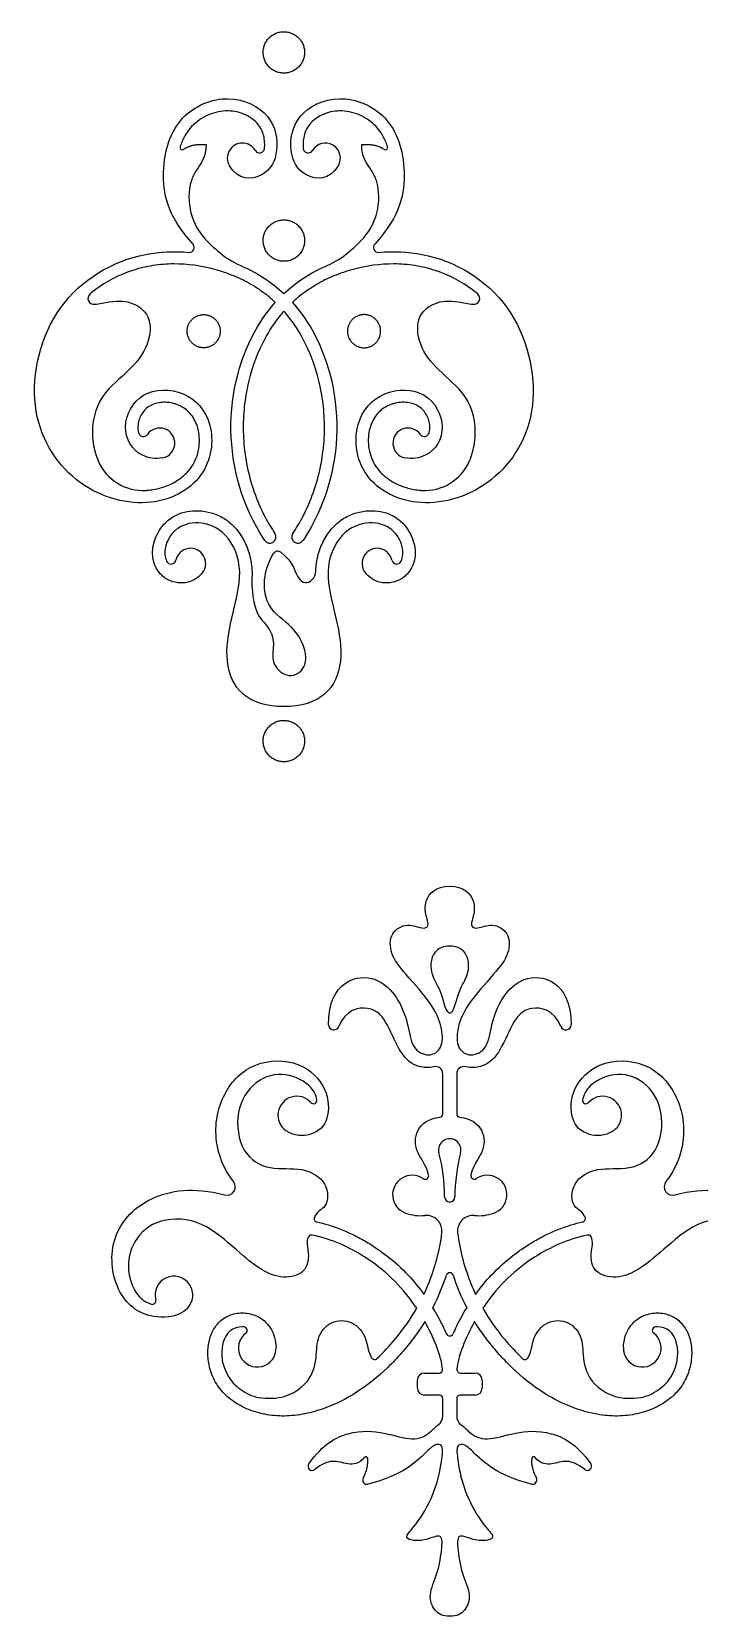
# Model space of a CAD drawing. Extents: x -103 to 101, y -110 to 99.
# Drawn here: x 18.34 to 36.01, y 56.62 to 98.58 of the extents above; entities that cross this region are included whole.
import ezdxf

# ---------------------------------------------------------------- set-up
doc = ezdxf.new("R2010")
doc.units = 0
doc.header["$MEASUREMENT"] = 0
doc.layers.add('LAYER_03', color=5, linetype='CONTINUOUS')

msp = doc.modelspace()

# ---------------------------------------------------------------- linework, layer by layer
at = {"layer": 'LAYER_03'}
for p, q in [((29.224, 69.922), (29.224, 70.981)), ((29.591, 70.981), (29.591, 69.922)), ((28.736, 63.058), (29.128, 63.058)), ((29.688, 63.058), (30.079, 63.058)), ((28.553, 62.655), (28.553, 62.875)), ((30.263, 62.875), (30.263, 62.655)), ((29.133, 62.472), (28.736, 62.472)), ((29.224, 61.919), (29.224, 62.38)), ((29.591, 62.38), (29.591, 61.919)), ((30.079, 62.472), (29.683, 62.472))]:
    msp.add_line(p, q, dxfattribs=at)
for centre, radius, start, end in [((22.325, 95.509), 0.0567, 161.9612, 303.9815), ((23.92, 95.231), 0.399, 30.443, 210.443), ((24.376, 95.498), 0.13, 210.443, 353.7172), ((25.659, 95.498), 0.13, 186.2828, 329.557), ((26.115, 95.231), 0.399, 329.557, 149.557), ((27.71, 95.509), 0.0567, 236.0185, 18.0388), ((24.132, 94.188), 1.626, 164.0272, 224.8476), ((25.903, 94.188), 1.626, 315.1524, 15.9728), ((22.518, 92.865), 0.13, 264.7769, 42.5898), ((24.791, 94.503), 2.307, 228.7831, 246.6064), ((25.244, 94.503), 2.307, 293.3936, 311.2169), ((27.516, 92.865), 0.13, 137.4102, 275.2231), ((19.989, 91.515), 0.156, 130.04, 277.1211), ((30.046, 91.515), 0.156, 262.8789, 49.96), ((21.3, 87.988), 0.13, 196.7749, 324.8611), ((21.732, 87.684), 0.399, 281.8533, 144.8611), ((28.303, 87.684), 0.399, 35.1389, 258.1467), ((28.735, 87.988), 0.13, 215.1389, 343.2251), ((21.285, 87.71), 1.28, 202.8334, 273.9039), ((28.749, 87.71), 1.28, 266.0961, 337.1666), ((24.646, 85.197), 0.162, 213.527, 33.5239), ((25.388, 85.197), 0.162, 146.4761, 326.473), ((22.55, 84.499), 0.399, 322.1349, 167.8026), ((24.857, 84.691), 0.13, 52.2846, 148.79), ((27.485, 84.499), 0.399, 12.1974, 217.8651), ((22.033, 84.611), 0.13, 204.5336, 347.8026), ((28.002, 84.611), 0.13, 192.1974, 335.4664), ((26.312, 84), 2.143, 177.1094, 184.4186), ((25.521, 84.304), 0.34, 316.8572, 357.8886), ((26.338, 72.284), 0.141, 180.4099, 338.2573), ((32.478, 72.284), 0.141, 201.7427, 359.5901), ((29.03, 70.981), 0.195, 0, 102.9761), ((29.786, 70.981), 0.195, 77.0239, 180), ((25.361, 69.887), 0.5, 41.9243, 235.2517), ((25.801, 70.282), 0.0918, 221.9243, 11.2117), ((33.015, 70.282), 0.0918, 168.7883, 318.0757), ((33.455, 69.887), 0.5, 304.7483, 138.0757), ((29.133, 69.922), 0.0918, 274.3402, 360), ((29.683, 69.922), 0.0918, 180, 265.6598), ((29.408, 68.967), 0.296, 345.3155, 194.6845), ((24.662, 67.723), 4.61, 360, 14.6845), ((34.154, 67.723), 4.61, 165.3155, 180), ((23.508, 67.991), 0.225, 254.6907, 37.6363), ((28.411, 67.78), 0.515, 55.7381, 250.6402), ((28.755, 68.285), 0.0961, 235.7483, 13.5666), ((30.061, 68.285), 0.0961, 166.4334, 304.2517), ((30.405, 67.78), 0.515, 289.3598, 124.2619), ((35.308, 67.991), 0.225, 142.3637, 285.3093), ((29.408, 67.723), 0.136, 180, 0), ((25.91, 67.149), 0.0918, 161.2573, 257.4106), ((28.642, 68.438), 1.213, 250.6402, 275.1941), ((28.789, 66.818), 0.413, 353.4548, 95.196), ((30.027, 66.818), 0.413, 84.804, 186.5452), ((30.174, 68.438), 1.213, 264.8059, 289.3598), ((32.905, 67.149), 0.0918, 282.5894, 18.7427), ((25.747, 66.622), 0.0918, 78.0493, 152.0177), ((33.069, 66.622), 0.0918, 27.9823, 101.9507), ((22.108, 65.122), 0.5, 313.9135, 194.9944), ((29.408, 65.623), 0.0918, 18.2883, 161.7117), ((21.537, 64.969), 0.0918, 251.8783, 14.9944), ((23.956, 64.189), 0.0918, 307.0613, 84.9749), ((34.859, 64.189), 0.0918, 95.0251, 232.9387), ((24.313, 63.717), 0.5, 127.0613, 2.6464), ((29.408, 64.131), 0.0918, 203.6703, 336.3297), ((34.503, 63.717), 0.5, 177.3536, 52.9387), ((27.418, 63.508), 0.0918, 211.308, 313.6397), ((31.397, 63.508), 0.0918, 226.3603, 328.692), ((28.736, 62.875), 0.184, 90, 180), ((29.128, 63.15), 0.0918, 270, 5.2495), ((29.688, 63.15), 0.0918, 174.7505, 270), ((30.079, 62.875), 0.184, 0, 90), ((28.736, 62.655), 0.184, 180, 270), ((30.079, 62.655), 0.184, 270, 0), ((24.503, 63.365), 0.964, 241.7097, 260.3763), ((29.133, 62.38), 0.0918, 0, 89.863), ((29.683, 62.38), 0.0918, 90, 180), ((34.313, 63.365), 0.964, 279.6237, 298.2903), ((28.937, 61.919), 0.287, 305.89, 0.0005), ((29.878, 61.919), 0.287, 180, 234.0975), ((25.766, 60.589), 0.109, 144.8293, 308.0626), ((27.187, 60.792), 0.0512, 6.8006, 141.2373), ((31.629, 60.792), 0.0512, 38.7627, 173.1994), ((33.05, 60.589), 0.109, 231.9374, 35.1707), ((27.216, 60.225), 0.113, 151.5767, 283.2439), ((31.6, 60.225), 0.113, 256.7561, 28.4233)]:
    msp.add_arc(centre, radius, start, end, dxfattribs=at)
for points in [[(25.561, 97.957), (25.635, 98.5), (25.091, 98.574), (24.548, 98.648), (24.474, 98.104), (24.4, 97.56), (24.944, 97.487), (25.487, 97.413), (25.561, 97.957)], [(25.561, 92.973), (25.635, 93.517), (25.091, 93.591), (24.548, 93.665), (24.474, 93.121), (24.4, 92.577), (24.944, 92.503), (25.487, 92.43), (25.561, 92.973)], [(23.329, 90.589), (23.388, 91.023), (22.954, 91.082), (22.519, 91.141), (22.461, 90.707), (22.402, 90.272), (22.836, 90.213), (23.27, 90.154), (23.329, 90.589)], [(26.705, 90.589), (26.647, 91.023), (27.081, 91.082), (27.515, 91.141), (27.574, 90.707), (27.633, 90.272), (27.199, 90.213), (26.764, 90.154), (26.705, 90.589)], [(25.561, 79.719), (25.635, 80.262), (25.091, 80.336), (24.548, 80.41), (24.474, 79.866), (24.4, 79.323), (24.944, 79.249), (25.487, 79.175), (25.561, 79.719)]]:
    msp.add_rational_spline(points, [1, 0.707106781187, 1, 0.707106781187, 1, 0.707106781187, 1, 0.707106781187, 1], degree=2, knots=[0, 0, 0, 0.53083, 0.53083, 1.061659, 1.061659, 1.592489, 1.592489, 2.123319, 2.123319, 2.123319], dxfattribs=at)
for points, knots in [([(22.614, 92.953), (21.915, 93.714), (21.707, 95.013), (22.187, 96.438), (23.585, 96.997), (24.749, 96.406), (24.914, 95.388), (24.549, 94.68), (23.81, 94.631), (23.576, 95.029)], [357.636828, 357.636828, 357.636828, 357.636828, 358.405306, 359.261899, 360.118492, 360.975085, 361.831677, 362.68827, 363.53657, 363.53657, 363.53657, 363.53657]), ([(26.458, 95.029), (26.225, 94.631), (25.486, 94.68), (25.12, 95.388), (25.285, 96.406), (26.45, 96.997), (27.847, 96.438), (28.327, 95.013), (28.12, 93.714), (27.421, 92.953)], [376.991239, 376.991239, 376.991239, 376.991239, 377.839545, 378.696138, 379.55273, 380.409323, 381.265916, 382.122508, 382.890986, 382.890986, 382.890986, 382.890986]), ([(24.505, 95.484), (24.51, 95.538), (24.513, 95.65), (24.49, 95.819), (24.433, 95.985), (24.334, 96.138), (24.189, 96.273), (23.933, 96.426), (23.615, 96.499), (23.28, 96.463), (23.021, 96.383), (22.779, 96.251), (22.566, 96.071), (22.396, 95.837), (22.311, 95.647), (22.274, 95.539), (22.271, 95.527)], [364.507823, 364.507823, 364.507823, 364.507823, 364.607698, 364.714937, 364.82133, 364.929415, 365.049605, 365.184549, 365.478501, 365.63726, 365.805011, 365.975749, 366.145174, 366.317807, 366.505916, 366.528669, 366.528669, 366.528669, 366.528669]), ([(27.764, 95.527), (27.76, 95.539), (27.724, 95.647), (27.639, 95.837), (27.469, 96.071), (27.256, 96.251), (27.013, 96.383), (26.755, 96.463), (26.419, 96.499), (26.102, 96.426), (25.846, 96.273), (25.7, 96.138), (25.602, 95.985), (25.545, 95.819), (25.522, 95.65), (25.525, 95.538), (25.53, 95.484)], [373.99914, 373.99914, 373.99914, 373.99914, 374.021894, 374.210003, 374.382635, 374.552061, 374.722798, 374.89055, 375.049308, 375.34326, 375.478204, 375.598394, 375.70648, 375.812873, 375.920111, 376.019986, 376.019986, 376.019986, 376.019986]), ([(22.958, 95.589), (22.958, 95.252), (22.735, 94.988), (22.602, 94.732), (22.569, 94.635)], [367.0228816, 367.0228816, 367.0228816, 367.0228816, 367.5106917, 367.7645043, 367.7645043, 367.7645043, 367.7645043]), ([(27.466, 94.635), (27.433, 94.732), (27.3, 94.988), (27.077, 95.252), (27.077, 95.589)], [372.7633052, 372.7633052, 372.7633052, 372.7633052, 373.0171178, 373.5049279, 373.5049279, 373.5049279, 373.5049279]), ([(21.814, 87.294), (21.632, 87.255), (21.093, 87.331), (20.653, 88.094), (21.189, 89.116), (22.421, 89.141), (23.219, 88.265), (23.053, 86.716), (21.462, 85.861), (19.394, 86.485), (18.11, 88.525), (18.813, 91.531), (20.848, 92.721), (22.127, 92.771), (22.507, 92.736)], [342.774669, 342.774669, 342.774669, 342.774669, 343.542702, 344.874915, 346.207129, 347.539342, 348.871556, 350.203769, 351.535983, 352.868196, 354.20041, 355.532623, 356.864837, 357.444405, 357.444405, 357.444405, 357.444405]), ([(27.528, 92.736), (27.908, 92.771), (29.187, 92.721), (31.222, 91.531), (31.925, 88.525), (30.641, 86.485), (28.573, 85.861), (26.982, 86.716), (26.816, 88.265), (27.614, 89.141), (28.845, 89.116), (29.382, 88.094), (28.942, 87.331), (28.403, 87.255), (28.221, 87.294)], [383.08341, 383.08341, 383.08341, 383.08341, 383.662978, 384.995192, 386.327405, 387.659619, 388.991832, 390.324046, 391.656259, 392.988473, 394.320686, 395.6529, 396.985113, 397.753146, 397.753146, 397.753146, 397.753146]), ([(24.791, 91.41), (24.72, 91.476), (24.52, 91.649), (24.158, 91.894), (23.692, 92.123), (23.013, 92.355), (22.285, 92.456), (21.55, 92.4), (20.826, 92.225), (20.27, 91.94), (19.932, 91.671), (19.888, 91.634)], [424.773675, 424.773675, 424.773675, 424.773675, 424.951509, 425.261525, 425.579853, 425.909385, 426.585295, 426.925654, 427.267768, 427.957722, 428.064407, 428.064407, 428.064407, 428.064407]), ([(23.875, 92.386), (23.886, 92.382), (24.315, 92.194), (24.695, 91.946), (25.017, 91.643)], [369.5158003, 369.5158003, 369.5158003, 369.5158003, 369.534862, 370.2639048, 370.2639048, 370.2639048, 370.2639048]), ([(25.017, 91.643), (25.34, 91.946), (25.72, 92.194), (26.149, 92.382), (26.16, 92.386)], [370.2639048, 370.2639048, 370.2639048, 370.2639048, 370.9929475, 371.0120092, 371.0120092, 371.0120092, 371.0120092]), ([(30.147, 91.634), (30.102, 91.671), (29.765, 91.94), (29.209, 92.225), (28.485, 92.4), (27.75, 92.456), (27.022, 92.355), (26.343, 92.123), (25.876, 91.894), (25.515, 91.649), (25.314, 91.476), (25.244, 91.41)], [407.09682, 407.09682, 407.09682, 407.09682, 407.203505, 407.893459, 408.235574, 408.575932, 409.251842, 409.581374, 409.899702, 410.209718, 410.387552, 410.387552, 410.387552, 410.387552]), ([(20.008, 91.36), (20.137, 91.376), (20.564, 91.47), (21.034, 91.44), (21.553, 91.021), (21.428, 90.173), (20.881, 89.549), (20.042, 88.884), (19.887, 87.922), (20.041, 87.366), (20.106, 87.213)], [428.311341, 428.311341, 428.311341, 428.311341, 428.582176, 429.159352, 429.736527, 430.313702, 430.890878, 431.468053, 432.045229, 432.270277, 432.270277, 432.270277, 432.270277]), ([(24.511, 85.107), (23.902, 86.026), (23.346, 88.157), (23.963, 90.323), (24.616, 91.215), (24.791, 91.41)], [421.779816, 421.779816, 421.779816, 421.779816, 423.01563, 424.347843, 424.773675, 424.773675, 424.773675, 424.773675]), ([(25.017, 91.177), (24.928, 91.076), (24.684, 90.766), (24.293, 90.069), (24.036, 89.228), (23.937, 88.398), (23.943, 87.5), (24.129, 86.586), (24.478, 85.782), (24.688, 85.428), (24.782, 85.286)], [417.580614, 417.580614, 417.580614, 417.580614, 417.829842, 418.308907, 419.049876, 419.443639, 419.851337, 420.705312, 421.152128, 421.465649, 421.465649, 421.465649, 421.465649]), ([(25.253, 85.286), (25.347, 85.428), (25.557, 85.782), (25.906, 86.586), (26.092, 87.5), (26.098, 88.398), (25.999, 89.228), (25.742, 90.069), (25.351, 90.766), (25.107, 91.076), (25.017, 91.177)], [413.695578, 413.695578, 413.695578, 413.695578, 414.009099, 414.455916, 415.30989, 415.717588, 416.111352, 416.85232, 417.331385, 417.580614, 417.580614, 417.580614, 417.580614]), ([(25.244, 91.41), (25.419, 91.215), (26.072, 90.323), (26.689, 88.157), (26.132, 86.026), (25.524, 85.107)], [410.387552, 410.387552, 410.387552, 410.387552, 410.813384, 412.145597, 413.381411, 413.381411, 413.381411, 413.381411]), ([(29.929, 87.213), (29.994, 87.366), (30.148, 87.922), (29.993, 88.884), (29.154, 89.549), (28.607, 90.173), (28.482, 91.021), (29.001, 91.44), (29.471, 91.47), (29.898, 91.376), (30.027, 91.36)], [402.89095, 402.89095, 402.89095, 402.89095, 403.115999, 403.693174, 404.270349, 404.847525, 405.4247, 406.001876, 406.579051, 406.849886, 406.849886, 406.849886, 406.849886]), ([(21.373, 86.432), (21.381, 86.433), (21.504, 86.442), (21.734, 86.482), (22.039, 86.596), (22.299, 86.754), (22.507, 86.947), (22.702, 87.24), (22.789, 87.575), (22.782, 87.902), (22.737, 88.123), (22.655, 88.313), (22.508, 88.52), (22.331, 88.65), (22.161, 88.716), (22.041, 88.75), (21.888, 88.77), (21.709, 88.759), (21.548, 88.716), (21.411, 88.638), (21.302, 88.529), (21.218, 88.398), (21.167, 88.255), (21.146, 88.111), (21.159, 88.01), (21.173, 87.959), (21.175, 87.95)], [433.248398, 433.248398, 433.248398, 433.248398, 433.264491, 433.476295, 433.676464, 433.863656, 434.036328, 434.196646, 434.510809, 434.661545, 434.80013, 434.9253, 435.041913, 435.26581, 435.322354, 435.379882, 435.49535, 435.606662, 435.708999, 435.801291, 435.895141, 435.991702, 436.086986, 436.175431, 436.257435, 436.273768, 436.273768, 436.273768, 436.273768]), ([(28.86, 87.95), (28.862, 87.959), (28.876, 88.01), (28.888, 88.111), (28.868, 88.255), (28.816, 88.398), (28.733, 88.529), (28.624, 88.638), (28.487, 88.716), (28.326, 88.759), (28.147, 88.77), (27.994, 88.75), (27.874, 88.716), (27.703, 88.65), (27.527, 88.52), (27.38, 88.313), (27.298, 88.123), (27.253, 87.902), (27.246, 87.575), (27.333, 87.24), (27.528, 86.947), (27.736, 86.754), (27.996, 86.596), (28.301, 86.482), (28.531, 86.442), (28.654, 86.433), (28.662, 86.432)], [398.887459, 398.887459, 398.887459, 398.887459, 398.903792, 398.985796, 399.074241, 399.169526, 399.266086, 399.359936, 399.452228, 399.554565, 399.665877, 399.781346, 399.838874, 399.895417, 400.119314, 400.235927, 400.361097, 400.499682, 400.650419, 400.964581, 401.124899, 401.297571, 401.484763, 401.684932, 401.896736, 401.912829, 401.912829, 401.912829, 401.912829]), ([(22.864, 84.254), (22.832, 84.213), (22.753, 84.13), (22.609, 84.039), (22.449, 83.988), (22.291, 83.975), (22.104, 83.996), (21.938, 84.062), (21.807, 84.16), (21.702, 84.27), (21.607, 84.428), (21.544, 84.64), (21.538, 84.867), (21.586, 85.098), (21.686, 85.328), (21.865, 85.582), (22.131, 85.779), (22.458, 85.884), (22.774, 85.906), (23.108, 85.85), (23.382, 85.729), (23.588, 85.583), (23.785, 85.393), (23.985, 85.095), (24.112, 84.748), (24.167, 84.446), (24.177, 84.254), (24.174, 84.141), (24.172, 84.108)], [247.249385, 247.249385, 247.249385, 247.249385, 247.346527, 247.459067, 247.561753, 247.654158, 247.751187, 247.906812, 247.981078, 248.051856, 248.185695, 248.319594, 248.457769, 248.601308, 248.753697, 248.918002, 249.172195, 249.355269, 249.546002, 249.754144, 249.976628, 250.095423, 250.219804, 250.47941, 250.754229, 250.89823, 251.04623, 251.107184, 251.107184, 251.107184, 251.107184]), ([(25.861, 84.292), (25.863, 84.344), (25.873, 84.473), (25.922, 84.748), (26.05, 85.095), (26.25, 85.393), (26.447, 85.583), (26.652, 85.729), (26.927, 85.85), (27.261, 85.906), (27.577, 85.884), (27.903, 85.779), (28.17, 85.582), (28.349, 85.328), (28.449, 85.098), (28.497, 84.867), (28.491, 84.64), (28.428, 84.428), (28.333, 84.27), (28.228, 84.16), (28.097, 84.062), (27.93, 83.996), (27.744, 83.975), (27.586, 83.988), (27.426, 84.039), (27.282, 84.13), (27.203, 84.213), (27.171, 84.254)], [257.189996, 257.189996, 257.189996, 257.189996, 257.285842, 257.429843, 257.704662, 257.964268, 258.088649, 258.207444, 258.429928, 258.63807, 258.828803, 259.011877, 259.26607, 259.430375, 259.582764, 259.726303, 259.864478, 259.998377, 260.132216, 260.202994, 260.27726, 260.432885, 260.529914, 260.622319, 260.725005, 260.837545, 260.934687, 260.934687, 260.934687, 260.934687]), ([(25.017, 80.705), (24.551, 80.705), (23.823, 80.942), (23.427, 81.867), (23.602, 83.028), (23.991, 84.309), (23.528, 85.371), (22.729, 85.649), (22.109, 85.447), (21.837, 84.93), (21.866, 84.664), (21.915, 84.557)], [241.531564, 241.531564, 241.531564, 241.531564, 242.050884, 242.570204, 243.089523, 243.608843, 244.128163, 244.647483, 245.166803, 245.686122, 246.168167, 246.168167, 246.168167, 246.168167]), ([(28.12, 84.557), (28.169, 84.664), (28.198, 84.93), (27.926, 85.447), (27.305, 85.649), (26.507, 85.371), (26.044, 84.309), (26.433, 83.028), (26.607, 81.867), (26.212, 80.942), (25.484, 80.705), (25.017, 80.705)], [236.894961, 236.894961, 236.894961, 236.894961, 237.377005, 237.896325, 238.415645, 238.934965, 239.454285, 239.973604, 240.492924, 241.012244, 241.531564, 241.531564, 241.531564, 241.531564]), ([(24.936, 84.794), (25.297, 84.515), (25.32, 84.02), (25.649, 83.943), (25.77, 84.072)], [256.0425189, 256.0425189, 256.0425189, 256.0425189, 256.5789793, 257.0398332, 257.0398332, 257.0398332, 257.0398332]), ([(24.176, 83.835), (24.22, 83.267), (24.499, 82.917), (24.682, 82.71), (24.773, 82.356), (24.66, 81.867), (25.077, 81.439), (25.587, 81.638), (25.644, 82.232), (25.19, 82.934), (24.478, 83.306), (24.451, 84.273), (24.746, 84.759)], [251.275549, 251.275549, 251.275549, 251.275549, 251.682767, 252.156092, 252.629416, 253.102741, 253.576066, 254.04939, 254.522715, 254.996039, 255.469364, 255.907772, 255.907772, 255.907772, 255.907772]), ([(26.197, 72.283), (26.192, 72.883), (26.629, 73.557), (27.497, 73.568), (28.041, 73.024), (28.319, 72.303), (28.385, 71.638), (28.867, 71.407), (29.224, 71.642), (29.224, 72.153), (29.014, 72.762), (28.18, 73.683), (27.817, 74.153), (27.818, 74.744), (28.298, 74.991), (28.707, 74.798), (28.866, 74.894), (28.808, 75.066), (28.687, 75.564), (29.034, 75.951), (29.408, 75.951)], [1156.609355, 1156.609355, 1156.609355, 1156.609355, 1156.948478, 1157.325022, 1157.701567, 1158.078112, 1158.454657, 1158.831201, 1159.207746, 1159.584291, 1159.960836, 1160.33738, 1160.713925, 1161.09047, 1161.467015, 1161.843559, 1162.220104, 1162.596649, 1162.973194, 1163.349738, 1163.349738, 1163.349738, 1163.349738]), ([(29.408, 75.951), (29.781, 75.951), (30.128, 75.564), (30.008, 75.066), (29.95, 74.894), (30.108, 74.798), (30.518, 74.991), (30.998, 74.744), (30.999, 74.153), (30.636, 73.683), (29.802, 72.762), (29.591, 72.153), (29.591, 71.642), (29.949, 71.407), (30.43, 71.638), (30.496, 72.303), (30.775, 73.024), (31.319, 73.568), (32.187, 73.557), (32.623, 72.883), (32.619, 72.283)], [1163.349738, 1163.349738, 1163.349738, 1163.349738, 1163.726283, 1164.102828, 1164.479373, 1164.855917, 1165.232462, 1165.609007, 1165.985552, 1166.362096, 1166.738641, 1167.115186, 1167.491731, 1167.868275, 1168.24482, 1168.621365, 1168.99791, 1169.374454, 1169.750999, 1170.090122, 1170.090122, 1170.090122, 1170.090122]), ([(28.986, 71.17), (28.844, 71.138), (28.509, 71.147), (28.099, 71.477), (27.768, 72.319), (27.378, 72.829), (26.647, 72.681), (26.468, 72.232)], [1154.283909, 1154.283909, 1154.283909, 1154.283909, 1154.58554, 1155.050273, 1155.515006, 1155.979739, 1156.397916, 1156.397916, 1156.397916, 1156.397916]), ([(32.347, 72.232), (32.168, 72.681), (31.438, 72.829), (31.048, 72.319), (30.716, 71.477), (30.307, 71.147), (29.971, 71.138), (29.83, 71.17)], [1170.30156, 1170.30156, 1170.30156, 1170.30156, 1170.719737, 1171.18447, 1171.649204, 1172.113937, 1172.415567, 1172.415567, 1172.415567, 1172.415567]), ([(23.686, 68.128), (23.421, 68.472), (23.108, 69.306), (23.354, 70.517), (24.201, 71.355), (25.483, 71.355), (26.214, 70.59), (26.221, 69.735), (25.855, 69.344), (25.304, 69.318), (25.076, 69.476)], [1261.441528, 1261.441528, 1261.441528, 1261.441528, 1261.929892, 1262.561567, 1263.193243, 1263.824918, 1264.456594, 1265.088269, 1265.719944, 1266.166543, 1266.166543, 1266.166543, 1266.166543]), ([(33.739, 69.476), (33.511, 69.318), (32.96, 69.344), (32.594, 69.735), (32.601, 70.59), (33.333, 71.355), (34.615, 71.355), (35.462, 70.517), (35.708, 69.306), (35.394, 68.472), (35.13, 68.128)], [1183.958531, 1183.958531, 1183.958531, 1183.958531, 1184.40513, 1185.036805, 1185.66848, 1186.300156, 1186.931831, 1187.563506, 1188.195182, 1188.683546, 1188.683546, 1188.683546, 1188.683546]), ([(25.891, 70.3), (25.87, 70.408), (25.745, 70.689), (25.08, 71.066), (24.232, 70.849), (23.701, 70.007), (23.871, 68.842), (24.637, 68.404), (25.531, 68.537), (26.205, 68.119), (26.197, 67.408), (25.878, 67.339), (25.824, 67.179)], [1267.215208, 1267.215208, 1267.215208, 1267.215208, 1267.486861, 1267.914033, 1268.341206, 1268.768379, 1269.195552, 1269.622724, 1270.049897, 1270.47707, 1270.904242, 1271.265994, 1271.265994, 1271.265994, 1271.265994]), ([(32.992, 67.179), (32.938, 67.339), (32.619, 67.408), (32.611, 68.119), (33.285, 68.537), (34.179, 68.404), (34.944, 68.842), (35.115, 70.007), (34.584, 70.849), (33.735, 71.066), (33.071, 70.689), (32.946, 70.408), (32.925, 70.3)], [1178.85908, 1178.85908, 1178.85908, 1178.85908, 1179.220832, 1179.648004, 1180.075177, 1180.50235, 1180.929522, 1181.356695, 1181.783868, 1182.211041, 1182.638213, 1182.909866, 1182.909866, 1182.909866, 1182.909866]), ([(28.848, 68.307), (28.784, 68.573), (28.497, 68.884), (28.455, 69.499), (28.855, 69.809), (29.139, 69.83)], [1275.729426, 1275.729426, 1275.729426, 1275.729426, 1276.093434, 1276.49562, 1276.867284, 1276.867284, 1276.867284, 1276.867284]), ([(29.676, 69.83), (29.961, 69.809), (30.361, 69.499), (30.318, 68.884), (30.032, 68.573), (29.968, 68.307)], [1173.25779, 1173.25779, 1173.25779, 1173.25779, 1173.629454, 1174.03164, 1174.395648, 1174.395648, 1174.395648, 1174.395648]), ([(22.454, 64.762), (22.235, 64.551), (21.4, 64.451), (20.555, 65.075), (20.327, 66.606), (21.293, 67.788), (22.628, 67.999), (23.449, 67.774)], [1256.680923, 1256.680923, 1256.680923, 1256.680923, 1257.263298, 1258.257344, 1259.25139, 1260.245437, 1261.135938, 1261.135938, 1261.135938, 1261.135938]), ([(35.367, 67.774), (36.187, 67.999), (37.523, 67.788), (38.488, 66.606), (38.26, 65.075), (37.416, 64.451), (36.58, 64.551), (36.361, 64.762)], [1188.989136, 1188.989136, 1188.989136, 1188.989136, 1189.879637, 1190.873683, 1191.86773, 1192.861776, 1193.444151, 1193.444151, 1193.444151, 1193.444151]), ([(25.666, 66.665), (25.599, 66.538), (25.706, 66.211), (25.614, 65.699), (25.012, 65.532), (24.366, 65.779), (23.69, 66.39), (22.749, 67.185), (21.558, 67.148), (20.938, 66.458), (20.851, 65.693), (21.124, 65.071), (21.397, 64.918), (21.508, 64.882)], [1250.981937, 1250.981937, 1250.981937, 1250.981937, 1251.346296, 1251.768955, 1252.191614, 1252.614273, 1253.036932, 1253.459591, 1253.88225, 1254.304908, 1254.727567, 1255.150226, 1255.428248, 1255.428248, 1255.428248, 1255.428248]), ([(37.307, 64.882), (37.419, 64.918), (37.692, 65.071), (37.964, 65.693), (37.877, 66.458), (37.257, 67.148), (36.066, 67.185), (35.125, 66.39), (34.45, 65.779), (33.804, 65.532), (33.201, 65.699), (33.11, 66.211), (33.217, 66.538), (33.15, 66.665)], [1194.696826, 1194.696826, 1194.696826, 1194.696826, 1194.974848, 1195.397507, 1195.820166, 1196.242824, 1196.665483, 1197.088142, 1197.510801, 1197.93346, 1198.356119, 1198.778778, 1199.143137, 1199.143137, 1199.143137, 1199.143137]), ([(25.89, 67.06), (25.993, 67.037), (26.346, 66.945), (26.8, 66.761), (27.313, 66.473), (27.792, 66.145), (28.295, 65.689), (28.595, 65.322), (28.725, 65.142)], [1271.349904, 1271.349904, 1271.349904, 1271.349904, 1271.521406, 1271.945599, 1272.148554, 1272.482021, 1272.892302, 1273.255064, 1273.255064, 1273.255064, 1273.255064]), ([(28.725, 65.142), (28.764, 65.227), (28.982, 65.726), (29.146, 66.306), (29.2, 66.771)], [1273.2550643, 1273.2550643, 1273.2550643, 1273.2550643, 1273.3797612, 1273.9657327, 1273.9657327, 1273.9657327, 1273.9657327]), ([(29.616, 66.771), (29.669, 66.306), (29.834, 65.726), (30.051, 65.227), (30.091, 65.142)], [1176.1593413, 1176.1593413, 1176.1593413, 1176.1593413, 1176.7453128, 1176.8700097, 1176.8700097, 1176.8700097, 1176.8700097]), ([(30.091, 65.142), (30.221, 65.322), (30.521, 65.689), (31.024, 66.145), (31.502, 66.473), (32.015, 66.761), (32.47, 66.945), (32.823, 67.037), (32.925, 67.06)], [1176.87001, 1176.87001, 1176.87001, 1176.87001, 1177.232772, 1177.643053, 1177.97652, 1178.179475, 1178.603668, 1178.77517, 1178.77517, 1178.77517, 1178.77517]), ([(28.534, 64.773), (28.522, 64.79), (28.121, 65.385), (27.307, 66.132), (26.296, 66.599), (25.766, 66.711)], [1248.955836, 1248.955836, 1248.955836, 1248.955836, 1248.988008, 1250.065351, 1250.917387, 1250.917387, 1250.917387, 1250.917387]), ([(33.05, 66.711), (32.519, 66.599), (31.509, 66.132), (30.694, 65.385), (30.293, 64.79), (30.282, 64.773)], [1199.207687, 1199.207687, 1199.207687, 1199.207687, 1200.059723, 1201.137066, 1201.169238, 1201.169238, 1201.169238, 1201.169238]), ([(28.96, 64.788), (28.969, 64.807), (29.094, 65.052), (29.215, 65.341), (29.309, 65.617), (29.321, 65.651)], [15.5719638, 15.5719638, 15.5719638, 15.5719638, 15.6061048, 16.0221611, 16.0821395, 16.0821395, 16.0821395, 16.0821395]), ([(29.495, 65.651), (29.506, 65.617), (29.6, 65.341), (29.721, 65.052), (29.846, 64.807), (29.856, 64.788)], [16.2073, 16.2073, 16.2073, 16.2073, 16.2672785, 16.6833347, 16.7174757, 16.7174757, 16.7174757, 16.7174757]), ([(28.75, 64.42), (28.659, 64.271), (28.464, 63.987), (28.133, 63.583), (27.643, 63.064), (27.055, 62.589), (26.384, 62.228), (25.843, 62.03), (25.307, 61.92), (24.772, 61.91), (24.265, 62.01), (23.809, 62.205), (23.428, 62.491), (23.162, 62.859), (23.024, 63.259), (22.991, 63.635), (23.037, 63.928), (23.113, 64.138), (23.2, 64.289), (23.313, 64.421), (23.451, 64.528), (23.608, 64.604), (23.836, 64.66), (24.081, 64.649), (24.322, 64.565), (24.503, 64.449), (24.657, 64.277), (24.766, 64.056), (24.803, 63.869), (24.811, 63.762), (24.812, 63.74)], [1236.214696, 1236.214696, 1236.214696, 1236.214696, 1236.499546, 1236.778043, 1237.066935, 1237.66647, 1238.005796, 1238.308424, 1238.605887, 1238.897686, 1239.178101, 1239.44582, 1239.703368, 1239.950496, 1240.178673, 1240.388976, 1240.563898, 1240.658991, 1240.753235, 1240.847513, 1240.942097, 1241.036729, 1241.130961, 1241.323272, 1241.429921, 1241.546181, 1241.671411, 1241.804371, 1241.944945, 1241.980578, 1241.980578, 1241.980578, 1241.980578]), ([(27.482, 63.442), (27.655, 63.607), (28.055, 64.04), (28.37, 64.485), (28.534, 64.773)], [1248.2021383, 1248.2021383, 1248.2021383, 1248.2021383, 1248.5055933, 1248.9558358, 1248.9558358, 1248.9558358, 1248.9558358]), ([(29.324, 64.094), (29.294, 64.162), (29.183, 64.399), (29.057, 64.629), (28.96, 64.788)], [15.1442853, 15.1442853, 15.1442853, 15.1442853, 15.2657839, 15.5719638, 15.5719638, 15.5719638, 15.5719638]), ([(29.856, 64.788), (29.758, 64.629), (29.632, 64.399), (29.522, 64.162), (29.492, 64.094)], [16.7174757, 16.7174757, 16.7174757, 16.7174757, 17.0236557, 17.1451542, 17.1451542, 17.1451542, 17.1451542]), ([(34.004, 63.74), (34.005, 63.762), (34.013, 63.869), (34.05, 64.056), (34.158, 64.277), (34.313, 64.449), (34.494, 64.565), (34.735, 64.649), (34.98, 64.66), (35.207, 64.604), (35.364, 64.528), (35.502, 64.421), (35.615, 64.289), (35.702, 64.138), (35.779, 63.928), (35.824, 63.635), (35.792, 63.259), (35.654, 62.859), (35.388, 62.491), (35.006, 62.205), (34.551, 62.01), (34.043, 61.91), (33.509, 61.92), (32.972, 62.03), (32.431, 62.228), (31.761, 62.589), (31.173, 63.064), (30.682, 63.583), (30.352, 63.987), (30.157, 64.271), (30.065, 64.42)], [1208.144496, 1208.144496, 1208.144496, 1208.144496, 1208.180129, 1208.320703, 1208.453663, 1208.578893, 1208.695153, 1208.801802, 1208.994113, 1209.088345, 1209.182977, 1209.277561, 1209.371839, 1209.466083, 1209.561176, 1209.736098, 1209.946401, 1210.174578, 1210.421706, 1210.679254, 1210.946973, 1211.227388, 1211.519187, 1211.81665, 1212.119278, 1212.458604, 1213.058139, 1213.347031, 1213.625528, 1213.910378, 1213.910378, 1213.910378, 1213.910378]), ([(30.282, 64.773), (30.446, 64.485), (30.761, 64.04), (31.161, 63.607), (31.334, 63.442)], [1201.1692382, 1201.1692382, 1201.1692382, 1201.1692382, 1201.6194807, 1201.9229357, 1201.9229357, 1201.9229357, 1201.9229357]), ([(23.964, 64.28), (23.951, 64.281), (23.68, 64.296), (23.281, 63.975), (23.398, 62.983), (23.887, 62.601), (24.046, 62.516)], [1243.220059, 1243.220059, 1243.220059, 1243.220059, 1243.260267, 1244.021489, 1244.782712, 1245.074081, 1245.074081, 1245.074081, 1245.074081]), ([(24.342, 62.414), (24.879, 62.323), (25.648, 62.665), (25.911, 63.392), (25.859, 63.984), (26.243, 64.472), (26.845, 64.462), (27.229, 64.019), (27.24, 63.625), (27.34, 63.461)], [1245.245198, 1245.245198, 1245.245198, 1245.245198, 1245.634672, 1246.058711, 1246.48275, 1246.906789, 1247.330827, 1247.754866, 1248.112837, 1248.112837, 1248.112837, 1248.112837]), ([(31.476, 63.461), (31.576, 63.625), (31.587, 64.019), (31.97, 64.462), (32.573, 64.472), (32.957, 63.984), (32.905, 63.392), (33.168, 62.665), (33.937, 62.323), (34.474, 62.414)], [1202.012237, 1202.012237, 1202.012237, 1202.012237, 1202.370208, 1202.794247, 1203.218285, 1203.642324, 1204.066363, 1204.490402, 1204.879876, 1204.879876, 1204.879876, 1204.879876]), ([(34.77, 62.516), (34.928, 62.601), (35.418, 62.983), (35.534, 63.975), (35.136, 64.296), (34.865, 64.281), (34.851, 64.28)], [1205.050993, 1205.050993, 1205.050993, 1205.050993, 1205.342362, 1206.103585, 1206.864807, 1206.905015, 1206.905015, 1206.905015, 1206.905015]), ([(25.677, 60.652), (26.056, 61.19), (26.825, 61.576), (27.694, 61.488), (28.464, 61.245), (28.826, 61.412), (29.026, 61.629), (29.105, 61.687)], [1231.782723, 1231.782723, 1231.782723, 1231.782723, 1232.225331, 1232.742086, 1233.258841, 1233.775596, 1234.030994, 1234.030994, 1234.030994, 1234.030994]), ([(29.71, 61.687), (29.79, 61.629), (29.989, 61.412), (30.351, 61.245), (31.122, 61.488), (31.99, 61.576), (32.76, 61.19), (33.139, 60.652)], [1216.094073, 1216.094073, 1216.094073, 1216.094073, 1216.349525, 1216.86628, 1217.383035, 1217.89979, 1218.342399, 1218.342399, 1218.342399, 1218.342399]), ([(29.408, 56.616), (29.224, 56.616), (28.992, 56.734), (28.821, 57.183), (29.092, 57.712), (29.224, 58.501), (29.194, 58.829), (28.788, 58.614), (28.37, 58.613), (28.19, 58.731), (28.546, 59.035), (29.07, 59.973), (29.224, 60.894), (29.224, 61.173), (29.01, 61.185), (28.799, 60.976), (28.361, 60.544), (27.701, 60.223), (27.242, 60.115)], [1225.062561, 1225.062561, 1225.062561, 1225.062561, 1225.387903, 1225.713245, 1226.038587, 1226.363929, 1226.689271, 1227.014612, 1227.339954, 1227.665296, 1227.990638, 1228.31598, 1228.641322, 1228.966664, 1229.292006, 1229.617348, 1229.94269, 1230.248371, 1230.248371, 1230.248371, 1230.248371]), ([(31.574, 60.115), (31.114, 60.223), (30.455, 60.544), (30.017, 60.976), (29.806, 61.185), (29.591, 61.173), (29.591, 60.894), (29.746, 59.973), (30.269, 59.035), (30.626, 58.731), (30.445, 58.613), (30.027, 58.614), (29.622, 58.829), (29.591, 58.501), (29.724, 57.712), (29.995, 57.183), (29.824, 56.734), (29.591, 56.616), (29.408, 56.616)], [1219.876751, 1219.876751, 1219.876751, 1219.876751, 1220.182432, 1220.507774, 1220.833116, 1221.158458, 1221.4838, 1221.809142, 1222.134484, 1222.459826, 1222.785167, 1223.110509, 1223.435851, 1223.761193, 1224.086535, 1224.411877, 1224.737219, 1225.062561, 1225.062561, 1225.062561, 1225.062561]), ([(27.147, 60.824), (26.998, 60.639), (26.661, 60.63), (26.349, 60.769), (26.034, 60.659), (25.834, 60.503)], [1230.7398227, 1230.7398227, 1230.7398227, 1230.7398227, 1231.025652, 1231.3538638, 1231.6128291, 1231.6128291, 1231.6128291, 1231.6128291]), ([(32.982, 60.503), (32.782, 60.659), (32.467, 60.769), (32.154, 60.63), (31.818, 60.639), (31.669, 60.824)], [1218.5122927, 1218.5122927, 1218.5122927, 1218.5122927, 1218.771258, 1219.0994697, 1219.3852991, 1219.3852991, 1219.3852991, 1219.3852991])]:
    msp.add_open_spline(points, degree=3, knots=knots, dxfattribs=at)
for points, degree in [([(22.356, 95.462), (22.594, 95.622), (22.958, 95.589)], 2), ([(27.077, 95.589), (27.441, 95.622), (27.679, 95.462)], 2), ([(22.979, 93.041), (23.073, 92.947), (23.171, 92.856), (23.271, 92.768)], 3), ([(26.764, 92.768), (26.864, 92.856), (26.962, 92.947), (27.056, 93.041)], 3), ([(29.408, 74.363), (29.24, 74.363), (29.026, 74.263), (28.88, 73.964), (28.931, 73.541), (29.198, 73.176), (29.303, 72.59), (29.408, 72.59)], 3), ([(29.408, 72.59), (29.513, 72.59), (29.617, 73.176), (29.884, 73.541), (29.935, 73.964), (29.79, 74.263), (29.576, 74.363), (29.408, 74.363)], 3), ([(29.219, 63.158), (29.187, 63.507), (28.998, 63.979), (28.75, 64.42)], 3), ([(30.065, 64.42), (29.817, 63.979), (29.628, 63.507), (29.596, 63.158)], 3), ([(27.116, 60.279), (27.216, 60.463), (27.257, 60.632), (27.238, 60.798)], 3), ([(31.578, 60.798), (31.558, 60.632), (31.6, 60.463), (31.699, 60.279)], 3)]:
    msp.add_open_spline(points, degree=degree, dxfattribs=at)

doc.saveas('drawing.dxf')
